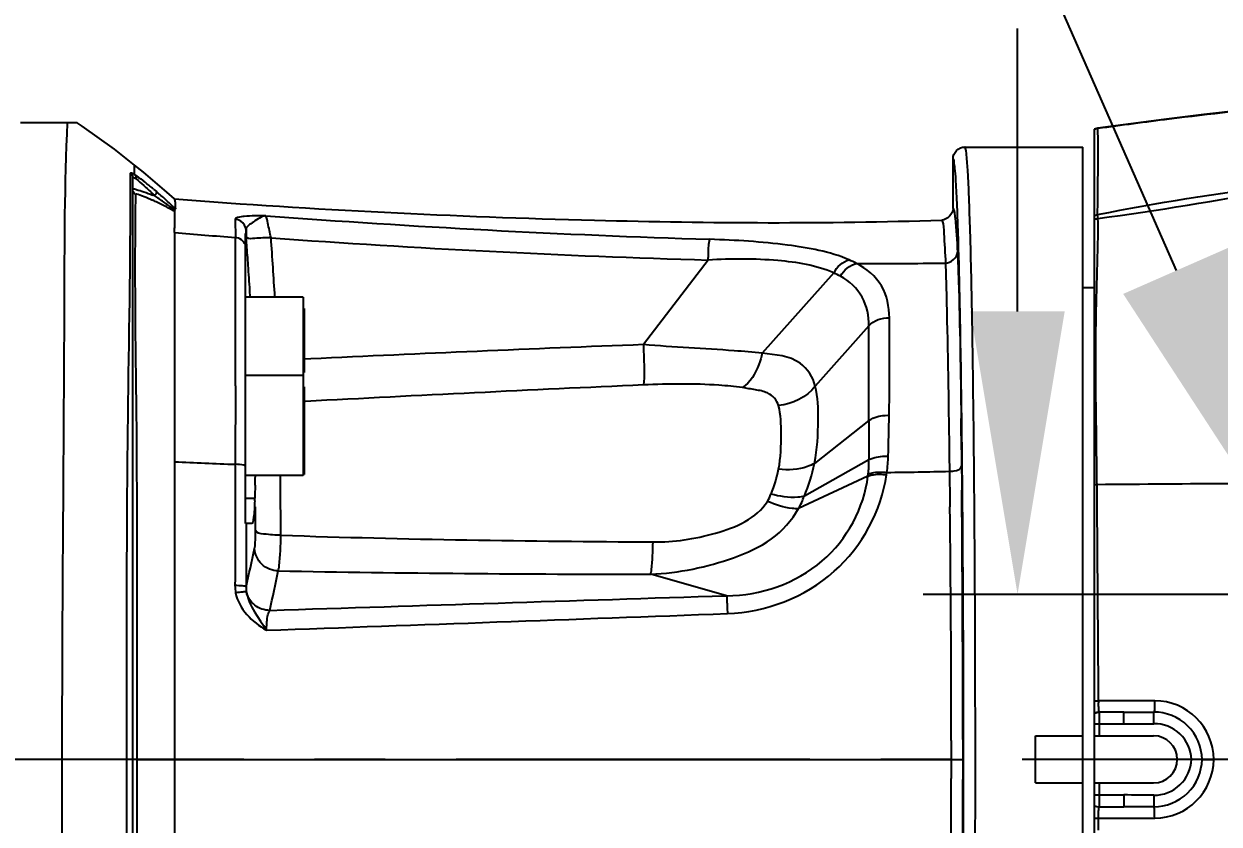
# Model space of a CAD drawing. Header units: millimetres. Extents: x 4086 to 8300, y 123 to 1549.
# Drawn here: x 6936.32 to 6961.65, y 480.1 to 497.07 of the extents above; entities that cross this region are included whole.
import ezdxf
from ezdxf import colors
from ezdxf.entities.mleader import LeaderData, LeaderLine
from ezdxf.math import Vec2, Vec3

# ---------------------------------------------------------------- set-up
doc = ezdxf.new("R2010")
doc.units = ezdxf.units.MM
doc.linetypes.add('CENTER', pattern=[0.6, 0.375, -0.075, 0.075, -0.075])
for name, color, linetype in [('中心线', 7, 'Continuous'), ('外形图', 7, 'Continuous'), ('多重引线', 7, 'Continuous'), ('尺寸标注', 7, 'Continuous')]:
    doc.layers.add(name, color=color, linetype=linetype)
doc.styles.add('思源黑', font='SourceHanSansCN-Normal.ttf')
doc.dimstyles.new('尺寸标注_1_4比例', dxfattribs={"dimtxt": 7, "dimasz": 6, "dimexe": 2, "dimexo": 1.5, "dimgap": 1, "dimtad": 1, "dimdec": 1, "dimlfac": 4, "dimdsep": 46, "dimtxsty": '思源黑', "dimcen": 0.09, "dimadec": 0, "dimazin": 0, "dimtp": 0.01, "dimtm": 0.01, "dimtfac": 1, "dimtdec": 1, "dimtofl": 0, "dimtmove": 0, "dimatfit": 3, "dimfxl": 1, "dimtolj": 1, "dimarcsym": 0})

# ---------------------------------------------------------------- blocks, each defined once
blk = doc.blocks.new('*D956')
at = {"layer": 'Defpoints', "color": 0}
for p in [(6978.764, 484.976), (6957.38, 477.976), (6978.764, 477.976)]:
    blk.add_point(p, dxfattribs=at)
at = {"layer": '尺寸标注', "color": 0, "lineweight": -2}
for p, q in [((6957.38, 490.976), (6957.38, 496.976)), ((6977.264, 484.976), (6955.38, 484.976)), ((6977.264, 477.976), (6955.38, 477.976)), ((6957.38, 471.976), (6957.38, 446.602))]:
    blk.add_line(p, q, dxfattribs=at)
at = {"layer": '尺寸标注', "color": 0}
for points in [[(6956.38, 490.976), (6958.38, 490.976), (6957.38, 484.976)], [(6958.38, 471.976), (6956.38, 471.976), (6957.38, 477.976)]]:
    blk.add_solid(points, dxfattribs=at)
at = {"layer": '尺寸标注', "color": 0, "insert": (6952.756, 452.441), "char_height": 7, "attachment_point": 5, "rotation": 90, "style": '思源黑'}
blk.add_mtext('\\A1;28', dxfattribs=at)

msp = doc.modelspace()

# ---------------------------------------------------------------- linework, layer by layer
at = {"layer": '中心线', "linetype": 'CENTER', "ltscale": 20}
msp.add_line((7036.9807, 481.4763), (6843.6609, 481.4763), dxfattribs=at)
at = {"layer": '外形图'}
for p, q in [((6937.4505, 494.9763), (6936.2515, 494.9763)), ((6959.0828, 494.8625), (6959.014, 494.8412)), ((6959.014, 468.1113), (6959.014, 494.8412)), ((6959.0829, 494.8609), (6959.0828, 494.8625)), ((6959.0832, 494.8434), (6959.0829, 494.8609)), ((6959.0833, 494.8412), (6959.0832, 494.8434)), ((6956.2641, 494.4613), (6958.764, 494.4613)), ((6958.764, 468.4913), (6958.764, 494.4613)), ((6956.014, 493.1622), (6956.014, 494.2117)), ((6938.6642, 493.8791), (6938.6668, 494.0561)), ((6938.6668, 494.0561), (6938.6671, 494.08)), ((6938.8538, 493.9265), (6938.6671, 494.08)), ((6938.5805, 493.8358), (6938.5803, 493.9095)), ((6938.5806, 493.3848), (6938.5805, 493.8358)), ((6938.6265, 469.1391), (6938.6265, 493.813)), ((6939.3468, 493.5062), (6938.8538, 493.9265)), ((6938.6881, 493.0427), (6938.6944, 493.4577)), ((6939.0781, 493.5613), (6939.1279, 493.5194)), ((6939.1279, 493.5194), (6939.1616, 493.4907)), ((6939.5114, 493.3618), (6939.3468, 493.5062)), ((6938.5805, 493.3054), (6938.5806, 493.3848)), ((6939.5128, 493.3605), (6939.5114, 493.3618)), ((6939.514, 493.3591), (6939.5128, 493.3605)), ((6959.0761, 493.0282), (6959.0795, 493.2982)), ((6939.514, 493.1387), (6939.514, 492.7451)), ((6959.0774, 493.0115), (6959.0763, 493.0239)), ((6939.5149, 492.6496), (6939.5145, 492.7498)), ((6940.7989, 492.9306), (6940.7995, 492.8627)), ((6940.7995, 492.8627), (6940.8022, 492.6074)), ((6941.0291, 492.7009), (6941.0291, 492.607)), ((6941.0324, 492.6492), (6941.0292, 492.7001)), ((6939.514, 492.6454), (6939.514, 470.3108)), ((6940.8022, 492.6074), (6940.8024, 492.5806)), ((6940.8024, 492.5806), (6940.8026, 492.5441)), ((6941.014, 486.4763), (6941.014, 492.63)), ((6941.0291, 492.607), (6941.0291, 492.5585)), ((6941.0367, 492.5818), (6941.0324, 492.6492)), ((6950.8236, 492.0662), (6949.4517, 490.2727)), ((6953.4848, 491.7927), (6951.9707, 490.0882)), ((6941.1033, 491.4191), (6941.1121, 491.2817)), ((6959.014, 491.4763), (6958.764, 491.4763)), ((6942.239, 491.2817), (6941.014, 491.2817)), ((6942.239, 491.2817), (6942.239, 487.4936)), ((6942.264, 491.0406), (6942.264, 489.6784)), ((6954.2294, 490.6699), (6953.0926, 489.3904)), ((6942.4005, 489.9705), (6942.264, 489.9642)), ((6940.8066, 489.3953), (6940.8058, 489.131)), ((6942.239, 489.6186), (6941.014, 489.6186)), ((6942.264, 489.3776), (6942.264, 487.5186)), ((6940.8058, 489.131), (6940.8016, 488.0211)), ((6954.2295, 488.6599), (6953.0771, 487.7548)), ((6955.9279, 488.2481), (6955.9325, 487.9204)), ((6955.9325, 487.9204), (6955.9372, 487.5857)), ((6940.8009, 487.7341), (6940.8005, 487.506)), ((6954.2311, 487.8298), (6952.8623, 487.0581)), ((6940.8005, 487.506), (6940.8, 487.2645)), ((6942.239, 487.4936), (6941.014, 487.4936)), ((6954.2103, 487.485), (6952.7382, 486.796)), ((6954.2103, 487.485), (6954.2153, 487.5289)), ((6954.6047, 487.5122), (6954.6118, 487.562)), ((6940.8, 487.2645), (6940.7993, 486.9992)), ((6941.222, 487.2944), (6941.2195, 487.2026)), ((6959.0692, 486.8873), (6959.0641, 487.3092)), ((6940.7993, 486.9992), (6940.7975, 486.3591)), ((6941.014, 487.016), (6941.2144, 487.016)), ((6959.0923, 482.975), (6959.0692, 486.8873)), ((6941.2304, 486.5937), (6941.2306, 486.8334)), ((6941.1551, 486.4763), (6941.0218, 486.4763)), ((6941.0292, 486.477), (6941.0292, 485.1307)), ((6941.23, 486.3278), (6941.2304, 486.5937)), ((6951.214, 484.948), (6949.6054, 485.4058)), ((6959.0928, 482.7212), (6959.0923, 482.975)), ((6959.014, 482.7203), (6959.0524, 482.7209)), ((6959.0524, 482.7209), (6959.0928, 482.7212)), ((6959.114, 481.9763), (6959.114, 482.4814)), ((6959.6333, 482.4806), (6959.114, 482.4814)), ((6959.6333, 482.4806), (6959.114, 482.4806)), ((6959.6333, 482.2306), (6959.6333, 482.4806)), ((6960.2695, 482.2341), (6960.2667, 482.4818)), ((6959.014, 482.2306), (6959.6333, 482.2306)), ((6955.9756, 481.8804), (6955.9756, 481.4763)), ((6957.764, 481.9763), (6958.764, 481.9763)), ((6957.764, 480.9763), (6957.764, 481.9763)), ((6959.014, 481.9763), (6960.264, 481.9763)), ((6938.7241, 481.4763), (6939.514, 481.4763)), ((6939.514, 481.4762), (6955.9756, 481.4763)), ((6955.9756, 481.4764), (6956.2215, 481.4763)), ((6955.9756, 481.4763), (6955.9756, 481.0726)), ((6961.7662, 481.4763), (6961.5371, 481.4763)), ((6957.764, 480.9763), (6958.764, 480.9763)), ((6959.014, 480.9763), (6960.264, 480.9763)), ((6959.114, 480.4711), (6959.114, 480.9763)), ((6959.014, 480.7219), (6959.6333, 480.7219)), ((6959.6333, 480.7219), (6959.6333, 480.472)), ((6960.2695, 480.7184), (6960.2667, 480.4707)), ((6959.114, 480.472), (6959.6333, 480.472)), ((6959.114, 480.4711), (6959.6333, 480.472)), ((6959.014, 480.2322), (6959.0524, 480.2316)), ((6959.0524, 480.2316), (6959.0928, 480.2313)), ((6959.0923, 479.9778), (6959.0928, 480.2313))]:
    msp.add_line(p, q, dxfattribs=at)
for points in [[(6965.7901, 495.6035), (6965.2129, 495.5526), (6964.4768, 495.4845), (6963.7196, 495.4107), (6962.9425, 495.331), (6962.1445, 495.2446), (6961.325, 495.1507), (6960.4839, 495.0483), (6959.6219, 494.9364), (6959.0828, 494.8625)], [(6938.6671, 494.08), (6938.2384, 494.4179), (6937.5581, 494.9057), (6937.4504, 494.9763)], [(6959.014, 494.8396), (6959.0305, 494.847), (6959.0476, 494.8531), (6959.0651, 494.8577), (6959.0829, 494.8609)], [(6938.5803, 493.9095), (6938.5895, 493.9013), (6938.5978, 493.8922), (6938.6052, 493.8824), (6938.6116, 493.8719), (6938.6169, 493.8608), (6938.6211, 493.8493), (6938.6241, 493.8374), (6938.6259, 493.8253), (6938.6265, 493.813)], [(6938.6647, 493.8788), (6938.6711, 493.8723), (6938.6773, 493.8646), (6938.6829, 493.8562), (6938.6877, 493.8472), (6938.6916, 493.8376), (6938.6946, 493.8275), (6938.6968, 493.8171), (6938.6979, 493.8063), (6938.6982, 493.7955), (6938.6975, 493.7845)], [(6939.514, 493.1387), (6939.5351, 493.1406), (6939.5376, 493.1459)], [(6959.014, 493.0093), (6959.034, 493.0174), (6959.0548, 493.0238), (6959.0761, 493.0282)], [(6959.014, 492.9307), (6959.0304, 492.9367), (6959.0473, 492.9417), (6959.0647, 492.9455), (6959.0823, 492.9482)], [(6959.014, 487.3055), (6959.0302, 487.3071), (6959.047, 487.3086), (6959.0641, 487.3096)]]:
    msp.add_lwpolyline(points, dxfattribs=at)
for centre, radius, start, end in [((6938.3252, 493.2601), 0.6431, 54.62628, 56.23571), ((6935.5912, 489.5187), 5.3371, 52.06743, 52.52579), ((6935.1262, 488.9219), 6.0937, 51.63496, 52.06808), ((6934.6545, 488.326), 6.8536, 51.22088, 51.63519), ((6933.905, 487.3954), 8.0485, 50.42816, 51.21095), ((6933.1213, 486.4445), 9.2808, 50.07043, 50.43829), ((6932.8676, 487.1279), 8.8568, 45.34399, 45.75456), ((6936.0226, 485.6308), 8.3798, 68.50941, 68.82214), ((6934.1231, 487.6203), 7.7361, 47.66115, 49.36097), ((6831.4203, 493.4761), 107.1603, 359.771804, 359.908754), ((6936.338, 487.4888), 6.4444, 64.41279, 65.16116), ((6934.4847, 486.6163), 8.2239, 54.34445, 55.92344), ((6935.7789, 486.3192), 7.7408, 61.51426, 64.4195), ((6934.0149, 485.9474), 9.0413, 52.76702, 54.39632), ((6934.3395, 487.8584), 7.4144, 47.30873, 47.6576), ((6934.7227, 488.2673), 6.854, 45.94922, 47.34558), ((6936.3362, 489.9364), 4.5325, 45.0408, 45.93838), ((6906.0949, 491.1282), 50.0489, 1.94052, 2.62921), ((6936.204, 487.1011), 6.8508, 61.10785, 61.51983), ((6934.7887, 486.9689), 7.7598, 52.48632, 52.75223), ((6957.5932, 707.8086), 215.4089, 265.702246, 268.207856), ((6957.3682, 492.8285), 1.7183, 3.53912, 3.99271), ((6953.354, 653.7413), 161.6851, 265.089575, 265.547744), ((6880.6837, 491.8294), 60.1232, 0.320348, 0.681118), ((6969.2808, 494.4072), 28.3158, 183.74364, 184.08883), ((6957.0537, 705.7791), 213.8037, 265.844045, 268.330193), ((6818.9569, 491.4642), 121.8511, 0.204436, 0.329786), ((6954.529, 611.9015), 119.9077, 269.732583, 270.632704), ((6714.5082, 491.1085), 226.3004, 359.979617, 0.200131), ((6952.7454, 490.1348), 1.8157, 60.98878, 65.962), ((6316.9623, 490.9745), 623.8462, 359.8549631, 0.0049158), ((6983.2928, -381.6579), 872.5872, 92.2226265, 92.6860495), ((6990.2225, -419.9844), 910.315, 92.5668563, 93.0182192), ((7254.2906, 488.7922), 300.061, 180.02525, 180.183752), ((6877.4288, 490.1343), 77.2427, 358.348956, 358.989595), ((6622.0131, 484.8257), 334.1938, 0.551305, 0.665707), ((6456.4882, 482.8069), 499.7438, 0.458683, 0.610304), ((6951.247, 488.0049), 3.3938, 352.50136, 358.3759), ((6948.6113, 686.8033), 199.2224, 267.382744, 267.753171), ((6949.3918, 488.226), 2.9837, 337.89239, 348.47627), ((6949.3548, 488.5207), 3.8003, 337.36526, 348.37352), ((6951.4998, 487.8216), 2.7313, 353.84826, 0.17217), ((6867.4071, 489.2173), 73.8399, 358.507727, 358.652186), ((6952.0627, 667.1631), 179.6192, 270.813127, 271.235984), ((6148.2174, 481.1009), 808.0044, 0.0566299, 0.4313342), ((6932.2934, 487.2665), 8.9244, 358.03908, 358.39201), ((6243.4564, 481.5163), 713.0299, 359.9968263, 0.4337003), ((6548.8048, 481.9975), 407.1708, 359.983525, 0.680806), ((6270.3845, 481.5155), 685.8519, 359.996765, 0.4421028), ((6767.1449, 522.7315), 178.4999, 347.677526, 347.952318), ((6949.0717, 880.6763), 395.2708, 268.933299, 270.077359), ((6941.6674, 485.1631), 0.8726, 179.87845, 190.30246), ((6941.6599, 485.1229), 0.6308, 179.29728, 189.35047), ((6961.7384, 482.7344), 2.6456, 180.28591, 180.78944), ((6961.8051, 482.7353), 2.7124, 180.78813, 181.27275), ((6960.2863, 481.4705), 1.2509, 0.26411, 89.96523), ((6959.7261, 597.1711), 114.6906, 269.953678, 270.270109), ((6959.6326, 540.1844), 57.9538, 270.000695, 270.629609), ((6818.2759, 481.467), 120.4481, 0.00442, 0.196417), ((6960.264, 481.4763), 0.5, 270, 90), ((6791.562, 481.5377), 147.1621, 359.833984, 359.976083), ((6302.5407, 481.3139), 653.6957, 359.5470069, 0.0142709), ((6276.9257, 481.3106), 679.5607, 359.5555404, 0.0140119), ((6960.2863, 481.482), 1.2509, 270.03433, 359.73686), ((6533.7993, 481.0421), 422.1763, 359.331537, 0.004148), ((6164.3819, 481.7828), 791.8398, 359.5648383, 359.9472011), ((6959.6326, 422.7681), 57.9538, 89.370392, 89.999305), ((6959.7261, 365.7814), 114.6906, 89.729891, 90.046322)]:
    msp.add_arc(centre, radius, start, end, dxfattribs=at)
for points, knots in [([(6959.0829, 494.8609), (6959.5851, 494.9311), (6961.8156, 495.2238), (6964.0543, 495.4514), (6965.7902, 495.6029)], [0, 0, 0, 0, 0.2254258, 1, 1, 1, 1]), ([(6937.1337, 481.4763), (6937.1337, 484.6778), (6937.1839, 489.1768), (6937.185, 493.6791), (6937.2462, 494.9763)], [0, 0, 0, 0, 0.7114237, 1, 1, 1, 1]), ([(6959.0867, 494.5312), (6959.0866, 494.5673), (6959.0859, 494.6706), (6959.0846, 494.7739), (6959.0833, 494.8412)], [0, 0, 0, 0, 0.3493191, 1, 1, 1, 1]), ([(6956.0141, 494.2113), (6956.0137, 494.2749), (6956.0661, 494.4088), (6956.1999, 494.4613), (6956.2641, 494.4613)], [0, 0, 0, 0, 0.4979524, 1, 1, 1, 1]), ([(6956.2728, 494.4512), (6956.2716, 494.4539), (6956.2698, 494.458), (6956.2657, 494.4613), (6956.2641, 494.4613)], [0, 0, 0, 0, 0.6331149, 1, 1, 1, 1]), ([(6959.0795, 493.2982), (6959.0811, 493.4262), (6959.0859, 493.8372), (6959.0881, 494.2482), (6959.0867, 494.5312)], [0, 0, 0, 0, 0.3116144, 1, 1, 1, 1]), ([(6956.091, 493.4241), (6956.0856, 493.5383), (6956.0732, 493.7289), (6956.0619, 493.9933), (6956.0338, 494.1109), (6956.0319, 494.2116), (6956.014, 494.2117)], [0, 0, 0, 0, 0.4322052, 0.7438038, 0.9324905, 1, 1, 1, 1]), ([(6956.4536, 488.2614), (6956.4449, 489.0903), (6956.4249, 490.5626), (6956.3917, 492.2759), (6956.3543, 493.3381), (6956.3352, 493.8779), (6956.3018, 494.225), (6956.2944, 494.4016), (6956.2728, 494.4512)], [0, 0, 0, 0, 0.401447, 0.7132235, 0.82942, 0.916706, 0.9738032, 1, 1, 1, 1]), ([(6959.0761, 493.0282), (6960.3308, 493.2844), (6962.8676, 493.6542), (6965.4006, 494.0324), (6966.6696, 494.2075)], [0, 0, 0, 0, 0.4999384, 1, 1, 1, 1]), ([(6959.0823, 492.9482), (6960.3532, 493.1073), (6962.8741, 493.5763), (6965.4101, 493.942), (6966.6797, 494.1161)], [0, 0, 0, 0, 0.4998733, 1, 1, 1, 1]), ([(6938.5803, 493.9095), (6938.5803, 493.9167), (6938.6303, 493.9083), (6938.6442, 493.8917), (6938.6642, 493.8794)], [0, 0, 0, 0, 0.2348752, 1, 1, 1, 1]), ([(6938.6265, 493.813), (6938.6265, 493.818), (6938.6589, 493.8198), (6938.6694, 493.8036), (6938.6826, 493.7948)], [0, 0, 0, 0, 0.2392898, 1, 1, 1, 1]), ([(6938.6265, 493.5682), (6938.6265, 493.589), (6938.7598, 493.5421), (6938.8054, 493.5341), (6938.8626, 493.5141)], [0, 0, 0, 0, 0.2552765, 1, 1, 1, 1]), ([(6938.6944, 493.4577), (6938.6945, 493.4729), (6938.7922, 493.4446), (6938.8251, 493.4319), (6938.8666, 493.4151)], [0, 0, 0, 0, 0.2530609, 1, 1, 1, 1]), ([(6939.1279, 493.5194), (6939.1341, 493.5105), (6939.1262, 493.4733), (6939.1069, 493.4489), (6939.0919, 493.4336)], [0, 0, 0, 0, 0.3354079, 1, 1, 1, 1]), ([(6939.5114, 493.3618), (6942.4752, 493.1335), (6947.8947, 492.8658), (6953.3218, 492.8333), (6955.7721, 492.9124)], [0, 0, 0, 0, 0.548028, 1, 1, 1, 1]), ([(6939.5205, 493.3474), (6939.5197, 493.3496), (6939.5179, 493.3537), (6939.5154, 493.3575), (6939.514, 493.3591)], [0, 0, 0, 0, 0.5296342, 1, 1, 1, 1]), ([(6939.5376, 493.1459), (6939.5362, 493.1688), (6939.5303, 493.2355), (6939.5362, 493.3058), (6939.5205, 493.3474)], [0, 0, 0, 0, 0.3410269, 1, 1, 1, 1]), ([(6938.5018, 481.8643), (6938.5037, 483.9507), (6938.4945, 487.6793), (6938.5729, 491.4072), (6938.5797, 493.0493)], [0, 0, 0, 0, 0.5595953, 1, 1, 1, 1]), ([(6938.7234, 481.8799), (6938.7166, 484.0869), (6938.7404, 487.8079), (6938.6679, 491.529), (6938.6881, 493.0427)], [0, 0, 0, 0, 0.5931442, 1, 1, 1, 1]), ([(6941.4505, 493.0054), (6941.2974, 493.0056), (6941.0815, 493.0018), (6940.8866, 492.9814), (6940.7988, 492.9515), (6940.7989, 492.9306)], [0, 0, 0, 0, 0.6900606, 0.9059625, 1, 1, 1, 1]), ([(6941.4505, 493.0054), (6941.352, 492.9923), (6941.2204, 492.8862), (6941.0265, 492.7771), (6941.0292, 492.7001)], [0, 0, 0, 0, 0.563329, 1, 1, 1, 1]), ([(6941.559, 492.5376), (6941.5378, 492.6417), (6941.4982, 492.7957), (6941.4736, 492.9567), (6941.4505, 493.0054)], [0, 0, 0, 0, 0.6636485, 1, 1, 1, 1]), ([(6956.014, 493.1622), (6956.0225, 493.1593), (6956.031, 493.1245), (6956.0375, 493.0994), (6956.041, 493.0794)], [0, 0, 0, 0, 0.3066856, 1, 1, 1, 1]), ([(6956.041, 493.0794), (6956.0482, 493.0384), (6956.0823, 492.758), (6956.0956, 492.4757), (6956.1069, 492.2354)], [0, 0, 0, 0, 0.1474701, 1, 1, 1, 1]), ([(6959.0823, 492.9482), (6959.0815, 492.9598), (6959.0799, 492.981), (6959.0782, 493.0021), (6959.0774, 493.0115)], [0, 0, 0, 0, 0.5522968, 1, 1, 1, 1]), ([(6955.7721, 492.9124), (6955.7741, 492.9117), (6955.7782, 492.9075), (6955.7806, 492.9026), (6955.7819, 492.8995)], [0, 0, 0, 0, 0.387701, 1, 1, 1, 1]), ([(6955.7819, 492.8995), (6955.8179, 492.8163), (6955.8189, 492.5054), (6955.8458, 492.211), (6955.8531, 492.0011)], [0, 0, 0, 0, 0.3015892, 1, 1, 1, 1]), ([(6956.1939, 488.9613), (6956.189, 489.3477), (6956.1704, 490.6351), (6956.1459, 491.9224), (6956.115, 492.823)], [0, 0, 0, 0, 0.3001355, 1, 1, 1, 1]), ([(6941.559, 492.5376), (6941.4435, 492.5298), (6941.281, 492.542), (6941.0877, 492.5078), (6941.0417, 492.5415)], [0, 0, 0, 0, 0.670288, 1, 1, 1, 1]), ([(6950.8236, 492.0662), (6950.8254, 492.1175), (6950.835, 492.2633), (6950.8301, 492.4134), (6950.8565, 492.505)], [0, 0, 0, 0, 0.3500414, 1, 1, 1, 1]), ([(6953.8112, 492.0694), (6953.399, 492.2452), (6952.4005, 492.426), (6951.4069, 492.4874), (6950.8565, 492.505)], [0, 0, 0, 0, 0.4486788, 1, 1, 1, 1]), ([(6959.0607, 487.6562), (6959.0517, 488.5355), (6959.016, 490.1668), (6959.068, 491.7976), (6959.0854, 492.5492)], [0, 0, 0, 0, 0.539133, 1, 1, 1, 1]), ([(6956.1069, 492.2354), (6956.1164, 492.0328), (6956.157, 490.8575), (6956.173, 489.6815), (6956.1844, 488.7085)], [0, 0, 0, 0, 0.1724796, 1, 1, 1, 1]), ([(6953.4848, 491.7927), (6953.1146, 491.9548), (6952.2097, 492.0988), (6951.3153, 492.0938), (6950.8236, 492.0662)], [0, 0, 0, 0, 0.45076, 1, 1, 1, 1]), ([(6954.6643, 490.8406), (6954.6609, 491.0729), (6954.5659, 491.5628), (6954.179, 491.8847), (6953.9693, 491.9951)], [0, 0, 0, 0, 0.4949762, 1, 1, 1, 1]), ([(6955.8531, 492.0011), (6955.8602, 491.7882), (6955.8935, 490.5373), (6955.9128, 489.2862), (6955.9279, 488.2481)], [0, 0, 0, 0, 0.1702757, 1, 1, 1, 1]), ([(6954.2294, 490.6699), (6954.2293, 490.8774), (6954.1475, 491.3152), (6953.8141, 491.6203), (6953.6262, 491.723)], [0, 0, 0, 0, 0.4921064, 1, 1, 1, 1]), ([(6954.2295, 488.6599), (6954.2294, 488.8461), (6954.229, 489.5161), (6954.229, 490.1861), (6954.2294, 490.6699)], [0, 0, 0, 0, 0.2779124, 1, 1, 1, 1]), ([(6954.6595, 488.7722), (6954.6628, 488.965), (6954.6701, 489.6544), (6954.6716, 490.344), (6954.6643, 490.8406)], [0, 0, 0, 0, 0.2796296, 1, 1, 1, 1]), ([(6951.9707, 490.0882), (6951.7733, 490.1108), (6950.934, 490.1808), (6950.0923, 490.215), (6949.4517, 490.2727)], [0, 0, 0, 0, 0.2360872, 1, 1, 1, 1]), ([(6949.4517, 490.2727), (6949.4551, 490.1769), (6949.4605, 489.8921), (6949.4769, 489.6052), (6949.454, 489.4172)], [0, 0, 0, 0, 0.3362644, 1, 1, 1, 1]), ([(6951.9707, 490.0882), (6951.9513, 490.0075), (6951.8681, 489.7404), (6951.7186, 489.4683), (6951.5501, 489.3605)], [0, 0, 0, 0, 0.2932772, 1, 1, 1, 1]), ([(6953.0926, 489.3904), (6953.0489, 489.5799), (6952.7596, 490.0239), (6952.2453, 490.0605), (6951.9707, 490.0882)], [0, 0, 0, 0, 0.4134325, 1, 1, 1, 1]), ([(6951.5501, 489.3605), (6951.3843, 489.384), (6950.6872, 489.4499), (6949.9856, 489.4407), (6949.454, 489.4172)], [0, 0, 0, 0, 0.2393401, 1, 1, 1, 1]), ([(6953.0771, 487.7548), (6953.1394, 488.0561), (6953.16, 488.6044), (6953.1526, 489.1586), (6953.0926, 489.3904)], [0, 0, 0, 0, 0.5623539, 1, 1, 1, 1]), ([(6952.3147, 488.9789), (6952.284, 489.0937), (6952.1177, 489.269), (6951.8184, 489.3113), (6951.6419, 489.3475), (6951.5501, 489.3605)], [0, 0, 0, 0, 0.3970371, 0.6904386, 1, 1, 1, 1]), ([(6952.3153, 487.63), (6952.3653, 487.876), (6952.3754, 488.3287), (6952.3664, 488.7855), (6952.3147, 488.9789)], [0, 0, 0, 0, 0.556437, 1, 1, 1, 1]), ([(6954.2295, 488.6599), (6954.2556, 488.6799), (6954.3866, 488.7549), (6954.5426, 488.7766), (6954.6595, 488.7722)], [0, 0, 0, 0, 0.2192288, 1, 1, 1, 1]), ([(6954.2311, 487.8298), (6954.2574, 487.8445), (6954.3867, 487.8987), (6954.53, 487.9126), (6954.6394, 487.9087)], [0, 0, 0, 0, 0.2156585, 1, 1, 1, 1]), ([(6941.014, 487.6997), (6941.0037, 487.7056), (6940.9345, 487.729), (6940.8613, 487.7331), (6940.8009, 487.7341)], [0, 0, 0, 0, 0.1647992, 1, 1, 1, 1]), ([(6953.0771, 487.7548), (6953.0303, 487.7256), (6952.7909, 487.6188), (6952.519, 487.6088), (6952.3153, 487.63)], [0, 0, 0, 0, 0.2120102, 1, 1, 1, 1]), ([(6955.9372, 487.5857), (6955.9696, 487.5855), (6956.0572, 487.5918), (6956.1924, 487.6338), (6956.1946, 487.6975)], [0, 0, 0, 0, 0.337233, 1, 1, 1, 1]), ([(6941.7683, 486.2303), (6941.766, 486.5507), (6941.7603, 486.9719), (6941.7568, 487.3932), (6941.7562, 487.4941)], [0, 0, 0, 0, 0.7604591, 1, 1, 1, 1]), ([(6951.214, 484.948), (6951.9332, 484.9538), (6953.3934, 485.44), (6954.127, 486.8091), (6954.2103, 487.485)], [0, 0, 0, 0, 0.5136584, 1, 1, 1, 1]), ([(6951.2316, 484.5682), (6952.0429, 484.5977), (6953.6688, 485.2118), (6954.4912, 486.7447), (6954.6047, 487.5122)], [0, 0, 0, 0, 0.5113202, 1, 1, 1, 1]), ([(6954.2103, 487.485), (6954.2365, 487.495), (6954.3652, 487.529), (6954.5012, 487.526), (6954.6047, 487.5122)], [0, 0, 0, 0, 0.2115, 1, 1, 1, 1]), ([(6954.2153, 487.5289), (6954.2416, 487.5395), (6954.3705, 487.5758), (6954.5074, 487.5748), (6954.6118, 487.562)], [0, 0, 0, 0, 0.2119337, 1, 1, 1, 1]), ([(6941.2126, 486.9611), (6941.2086, 486.8419), (6941.2037, 486.6746), (6941.1781, 486.5382), (6941.1675, 486.4763), (6941.1551, 486.4763)], [0, 0, 0, 0, 0.7280441, 0.9247326, 1, 1, 1, 1]), ([(6949.6554, 486.0871), (6950.1, 486.0843), (6950.9476, 486.2063), (6951.8541, 486.5804), (6952.0782, 486.9483)], [0, 0, 0, 0, 0.5079458, 1, 1, 1, 1]), ([(6952.7382, 486.796), (6952.6944, 486.7913), (6952.4658, 486.7982), (6952.2461, 486.8753), (6952.0782, 486.9483)], [0, 0, 0, 0, 0.1939388, 1, 1, 1, 1]), ([(6952.8623, 487.0581), (6952.8164, 487.0451), (6952.5797, 487.0104), (6952.339, 487.053), (6952.156, 487.1031)], [0, 0, 0, 0, 0.2012899, 1, 1, 1, 1]), ([(6949.6054, 485.4058), (6950.2021, 485.4285), (6951.0924, 485.6133), (6952.189, 486.0915), (6952.5978, 486.5451), (6952.7382, 486.796)], [0, 0, 0, 0, 0.5047841, 0.7569403, 1, 1, 1, 1]), ([(6941.2115, 485.9497), (6941.2155, 485.9673), (6941.2287, 486.0933), (6941.2299, 486.2196), (6941.23, 486.3278)], [0, 0, 0, 0, 0.1433012, 1, 1, 1, 1]), ([(6941.7683, 486.2303), (6941.6459, 486.2285), (6941.4908, 486.2501), (6941.2489, 486.2686), (6941.23, 486.3278)], [0, 0, 0, 0, 0.6633883, 1, 1, 1, 1]), ([(6941.7132, 485.474), (6941.7227, 485.5092), (6941.7573, 485.7607), (6941.7643, 486.0138), (6941.7683, 486.2303)], [0, 0, 0, 0, 0.1440852, 1, 1, 1, 1]), ([(6941.7132, 485.474), (6941.5876, 485.4753), (6941.3304, 485.5741), (6941.2152, 485.8271), (6941.2115, 485.9497)], [0, 0, 0, 0, 0.5060576, 1, 1, 1, 1]), ([(6949.6054, 485.4058), (6949.6141, 485.4362), (6949.6454, 485.663), (6949.6515, 485.8908), (6949.6554, 486.0871)], [0, 0, 0, 0, 0.1385617, 1, 1, 1, 1]), ([(6941.0292, 485.1307), (6941.0188, 485.1539), (6940.9158, 485.1519), (6940.8489, 485.1645), (6940.7948, 485.165)], [0, 0, 0, 0, 0.3195923, 1, 1, 1, 1]), ([(6941.0375, 485.0205), (6941.0173, 485.0359), (6940.9304, 485.0187), (6940.8593, 485.0159), (6940.8089, 485.0071)], [0, 0, 0, 0, 0.3320228, 1, 1, 1, 1]), ([(6941.5325, 484.6372), (6941.421, 484.6372), (6941.1937, 484.712), (6941.0624, 484.9139), (6941.0375, 485.0205)], [0, 0, 0, 0, 0.5046038, 1, 1, 1, 1]), ([(6951.214, 484.948), (6951.2156, 484.9308), (6951.2231, 484.8042), (6951.2278, 484.6775), (6951.2316, 484.5682)], [0, 0, 0, 0, 0.1369372, 1, 1, 1, 1]), ([(6941.4598, 484.2152), (6941.4617, 484.2628), (6941.4743, 484.4032), (6941.4802, 484.5572), (6941.5325, 484.6372)], [0, 0, 0, 0, 0.3325786, 1, 1, 1, 1]), ([(6959.114, 482.4814), (6959.0959, 482.4852), (6959.1089, 482.5802), (6959.0944, 482.6284), (6959.0934, 482.675)], [0, 0, 0, 0, 0.2842832, 1, 1, 1, 1]), ([(6960.287, 482.7214), (6960.2868, 482.6682), (6960.2783, 482.5914), (6960.282, 482.5043), (6960.2667, 482.4818)], [0, 0, 0, 0, 0.6617365, 1, 1, 1, 1]), ([(6961.2899, 481.4763), (6961.2872, 481.7349), (6961.0646, 482.2709), (6960.5253, 482.4826), (6960.2667, 482.4818)], [0, 0, 0, 0, 0.5000389, 1, 1, 1, 1]), ([(6961.0652, 481.4763), (6961.06, 481.6739), (6960.881, 482.0805), (6960.4674, 482.2363), (6960.2695, 482.2341)], [0, 0, 0, 0, 0.4997102, 1, 1, 1, 1]), ([(6937.2249, 468.4612), (6937.2045, 469.0799), (6937.1921, 470.8606), (6937.1487, 475.1987), (6937.1338, 478.9182), (6937.1337, 481.4763)], [0, 0, 0, 0, 0.1426985, 0.4103768, 1, 1, 1, 1]), ([(6938.7241, 481.4763), (6938.7005, 481.4763), (6938.6983, 481.4735), (6938.6452, 481.4771), (6938.6472, 481.4771)], [0, 0, 0, 0, 0.921808, 1, 1, 1, 1]), ([(6960.2667, 480.4707), (6960.5253, 480.4699), (6961.0646, 480.6816), (6961.2873, 481.2176), (6961.2899, 481.4763)], [0, 0, 0, 0, 0.4998418, 1, 1, 1, 1]), ([(6960.2695, 480.7184), (6960.4674, 480.7163), (6960.881, 480.8721), (6961.06, 481.2786), (6961.0652, 481.4763)], [0, 0, 0, 0, 0.5002891, 1, 1, 1, 1]), ([(6961.2899, 481.4749), (6961.2771, 481.4749), (6961.2022, 481.4773), (6961.1272, 481.4763), (6961.0652, 481.4763)], [0, 0, 0, 0, 0.1713555, 1, 1, 1, 1]), ([(6961.2899, 481.4763), (6961.304, 481.4763), (6961.3864, 481.4771), (6961.4688, 481.4734), (6961.5372, 481.4734)], [0, 0, 0, 0, 0.170239, 1, 1, 1, 1]), ([(6938.5776, 470.2418), (6938.5635, 471.8968), (6938.499, 475.5283), (6938.5023, 479.1605), (6938.5015, 481.1375)], [0, 0, 0, 0, 0.4556698, 1, 1, 1, 1]), ([(6938.682, 470.2942), (6938.6752, 471.8902), (6938.7336, 475.4958), (6938.7179, 479.1015), (6938.7235, 481.1113)], [0, 0, 0, 0, 0.4426187, 1, 1, 1, 1]), ([(6959.0928, 480.2313), (6959.0929, 480.2545), (6959.0947, 480.3278), (6959.096, 480.402), (6959.1062, 480.4512)], [0, 0, 0, 0, 0.3152052, 1, 1, 1, 1]), ([(6959.112, 480.4695), (6959.1123, 480.4699), (6959.1129, 480.4706), (6959.1137, 480.471), (6959.114, 480.4711)], [0, 0, 0, 0, 0.5719108, 1, 1, 1, 1]), ([(6960.287, 480.2312), (6960.2868, 480.2843), (6960.2783, 480.3611), (6960.282, 480.4482), (6960.2667, 480.4707)], [0, 0, 0, 0, 0.6617365, 1, 1, 1, 1])]:
    msp.add_open_spline(points, degree=3, knots=knots, dxfattribs=at)
for points in [[(6938.6642, 493.8791), (6938.7244, 493.8407), (6938.7817, 493.7978), (6938.8383, 493.7544)], [(6938.6975, 493.7845), (6938.7541, 493.7428), (6938.8069, 493.6961), (6938.8593, 493.6491)], [(6938.6944, 493.4577), (6938.6562, 493.4773), (6938.6208, 493.5257), (6938.6282, 493.568)], [(6938.8593, 493.6491), (6938.9232, 493.5916), (6938.9857, 493.5325), (6939.0473, 493.4725)], [(6938.8626, 493.5141), (6938.9255, 493.4921), (6938.9879, 493.4688), (6939.05, 493.4447)], [(6938.8666, 493.4151), (6938.9268, 493.3908), (6938.9861, 493.3644), (6939.0451, 493.3371)], [(6956.014, 493.1622), (6956.014, 493.0463), (6955.8879, 492.9161), (6955.7721, 492.9124)], [(6940.9174, 492.8888), (6940.8824, 492.9118), (6940.8407, 492.9274), (6940.7989, 492.9306)], [(6941.0292, 492.7001), (6941.0243, 492.7731), (6940.9786, 492.8487), (6940.9174, 492.8888)], [(6959.0854, 492.5492), (6959.0884, 492.6776), (6959.0912, 492.8064), (6959.0832, 492.9346)], [(6941.014, 492.3866), (6940.9827, 492.4687), (6940.8902, 492.5363), (6940.8026, 492.5441)], [(6941.642, 491.2817), (6941.6143, 491.7003), (6941.5866, 492.1189), (6941.559, 492.5376)], [(6941.037, 492.3882), (6941.0473, 492.2439), (6941.0583, 492.0996), (6941.0684, 491.9552)], [(6955.8531, 492.0011), (6955.9682, 492.0001), (6956.1061, 492.1202), (6956.1069, 492.2354)], [(6941.0684, 491.9552), (6941.0809, 491.7766), (6941.0919, 491.5978), (6941.1033, 491.4191)], [(6953.4848, 491.7927), (6953.5514, 491.9188), (6953.672, 492.0381), (6953.8112, 492.0694)], [(6953.6262, 491.723), (6953.6976, 491.8503), (6953.8263, 491.966), (6953.9693, 491.9951)], [(6953.9693, 491.9951), (6953.917, 492.0222), (6953.8638, 492.0487), (6953.808, 492.0674)], [(6954.2294, 490.6699), (6954.3321, 490.787), (6954.5087, 490.8469), (6954.6643, 490.8406)], [(6953.0926, 489.3904), (6952.9127, 489.1587), (6952.6067, 489.0066), (6952.3147, 488.9789)], [(6956.1989, 488.5511), (6956.1973, 488.6878), (6956.1957, 488.8246), (6956.1939, 488.9613)], [(6956.2036, 488.13), (6956.2021, 488.2703), (6956.2006, 488.4107), (6956.1989, 488.5511)], [(6956.458, 487.8217), (6956.4566, 487.9682), (6956.4551, 488.1148), (6956.4536, 488.2614)], [(6940.8016, 488.0211), (6940.8013, 487.9254), (6940.8011, 487.8297), (6940.8009, 487.7341)], [(6956.1914, 488.0413), (6956.1926, 487.9267), (6956.1936, 487.8121), (6956.1946, 487.6975)], [(6956.1946, 487.6975), (6956.1961, 487.5262), (6956.1975, 487.355), (6956.1988, 487.1837)], [(6956.4621, 487.3722), (6956.4608, 487.522), (6956.4594, 487.6718), (6956.458, 487.8217)], [(6959.0641, 487.3092), (6959.0631, 487.4248), (6959.0619, 487.5405), (6959.0607, 487.6562)], [(6955.9372, 487.5857), (6955.9406, 487.3357), (6955.9438, 487.0856), (6955.9468, 486.8355)], [(6956.4659, 486.9135), (6956.4647, 487.0664), (6956.4635, 487.2193), (6956.4621, 487.3722)], [(6941.2195, 487.2026), (6941.2178, 487.1404), (6941.2161, 487.0782), (6941.2144, 487.016)], [(6959.0641, 487.3092), (6960.0254, 487.3177), (6960.9867, 487.3238), (6961.948, 487.3306)], [(6952.0782, 486.9483), (6952.1077, 486.9968), (6952.1385, 487.0476), (6952.1487, 487.1034)], [(6952.7382, 486.796), (6952.785, 486.8794), (6952.833, 486.9655), (6952.8523, 487.0592)], [(6940.7975, 486.3591), (6940.7963, 485.9611), (6940.7955, 485.563), (6940.7948, 485.165)], [(6941.7683, 486.2303), (6944.3963, 486.1417), (6947.026, 486.1033), (6949.6554, 486.0871)], [(6941.0292, 485.1307), (6941.0899, 485.4037), (6941.1506, 485.6767), (6941.2115, 485.9497)], [(6940.8089, 485.0071), (6940.8702, 484.6709), (6941.1649, 484.3878), (6941.4598, 484.2152)], [(6941.0375, 485.0205), (6941.0862, 484.7212), (6941.3101, 484.4785), (6941.4598, 484.2149)], [(6941.5325, 484.6372), (6944.7596, 484.741), (6947.9868, 484.8446), (6951.214, 484.948)], [(6941.4598, 484.2152), (6944.7171, 484.3321), (6947.9744, 484.4497), (6951.2316, 484.5682)], [(6960.287, 482.7214), (6959.8889, 482.7214), (6959.4909, 482.7214), (6959.0928, 482.7212)], [(6959.014, 482.458), (6959.0447, 482.4732), (6959.0798, 482.4814), (6959.114, 482.4814)], [(6959.014, 482.4571), (6959.0447, 482.4723), (6959.0798, 482.4806), (6959.114, 482.4806)], [(6938.5015, 481.1375), (6938.5014, 481.3797), (6938.5015, 481.622), (6938.5018, 481.8643)], [(6956.2213, 481.8995), (6956.2214, 481.7584), (6956.2215, 481.6174), (6956.2215, 481.4763)], [(6956.2215, 481.4763), (6956.2215, 481.3352), (6956.2214, 481.1941), (6956.2213, 481.0531)], [(6959.014, 480.4954), (6959.0447, 480.4802), (6959.0798, 480.472), (6959.114, 480.472)], [(6959.014, 480.4946), (6959.0447, 480.4793), (6959.0798, 480.4711), (6959.114, 480.4711)], [(6959.0928, 480.2313), (6959.4909, 480.2312), (6959.8889, 480.2311), (6960.287, 480.2312)]]:
    msp.add_open_spline(points, degree=3, dxfattribs=at)

# ---------------------------------------------------------------- dimensions: what is measured, and where the dimension line sits
at = {"layer": '尺寸标注'}
dim = msp.add_linear_dim(base=(6957.3801, 477.9763), p1=(6978.764, 484.9763), p2=(6978.764, 477.9763), angle=90, dimstyle='尺寸标注_1_4比例', dxfattribs=at)
dim.commit()
dim.dimension.update_dxf_attribs({"geometry": '*D956', "text_midpoint": (6957.3801, 452.4411), "dimtype": 160})

# ---------------------------------------------------------------- leaders
at = {"layer": '多重引线'}
ml = msp.add_multileader_mtext('Standard', dxfattribs=at)
ml.set_content('\\pxqc;{\\C256;4}×{\\C256;M5\\A1; \\fSource Han Sans CN Normal|b0|i0|c0|p34;\\C7;depth \\fSource Han Sans CN Normal|b0|i0|c134|p34;\\C256;6}', style='思源黑')
ml.set_leader_properties()
ml.build(insert=Vec2(0, 0))
ml.multileader.update_dxf_attribs({"text_left_attachment_type": 5, "text_right_attachment_type": 5, "dogleg_length": 10, "arrow_head_size": 7.5})
ctx = ml.context
ctx.base_point, ctx.char_height, ctx.arrow_head_size, ctx.landing_gap_size, ctx.plane_origin = Vec3(6867.1804, 527.3764), 7, 7.5, 2.5, Vec3(6971.0105, 386.789)
ctx.left_attachment, ctx.right_attachment, ctx.text_align_type = 5, 5, 1
notes = []
notes.append((ctx, [(1, (1, 1, 0), (6945.1421, 527.3764), (-1, 0), 10, [(1, [(6963.764, 484.9763)], 0, [])])]))
ctx.mtext.insert, ctx.mtext.alignment, ctx.mtext.flow_direction = Vec3(6901.1613, 537.207), 2, 5
for ctx, leaders in notes:
    for number, flags, end, landing, length, lines in leaders:
        leader = LeaderData()
        leader.index, (leader.has_last_leader_line, leader.has_dogleg_vector, leader.attachment_direction) = number, flags
        leader.last_leader_point, leader.dogleg_vector, leader.dogleg_length = Vec3(end), Vec3(landing), length
        for number, points, colour, breaks in lines:
            line = LeaderLine()
            line.index, line.vertices, line.color, line.breaks = number, Vec3.list(points), colors.encode_raw_color(colour), breaks
            leader.lines.append(line)
        ctx.leaders.append(leader)

doc.saveas('drawing.dxf')
